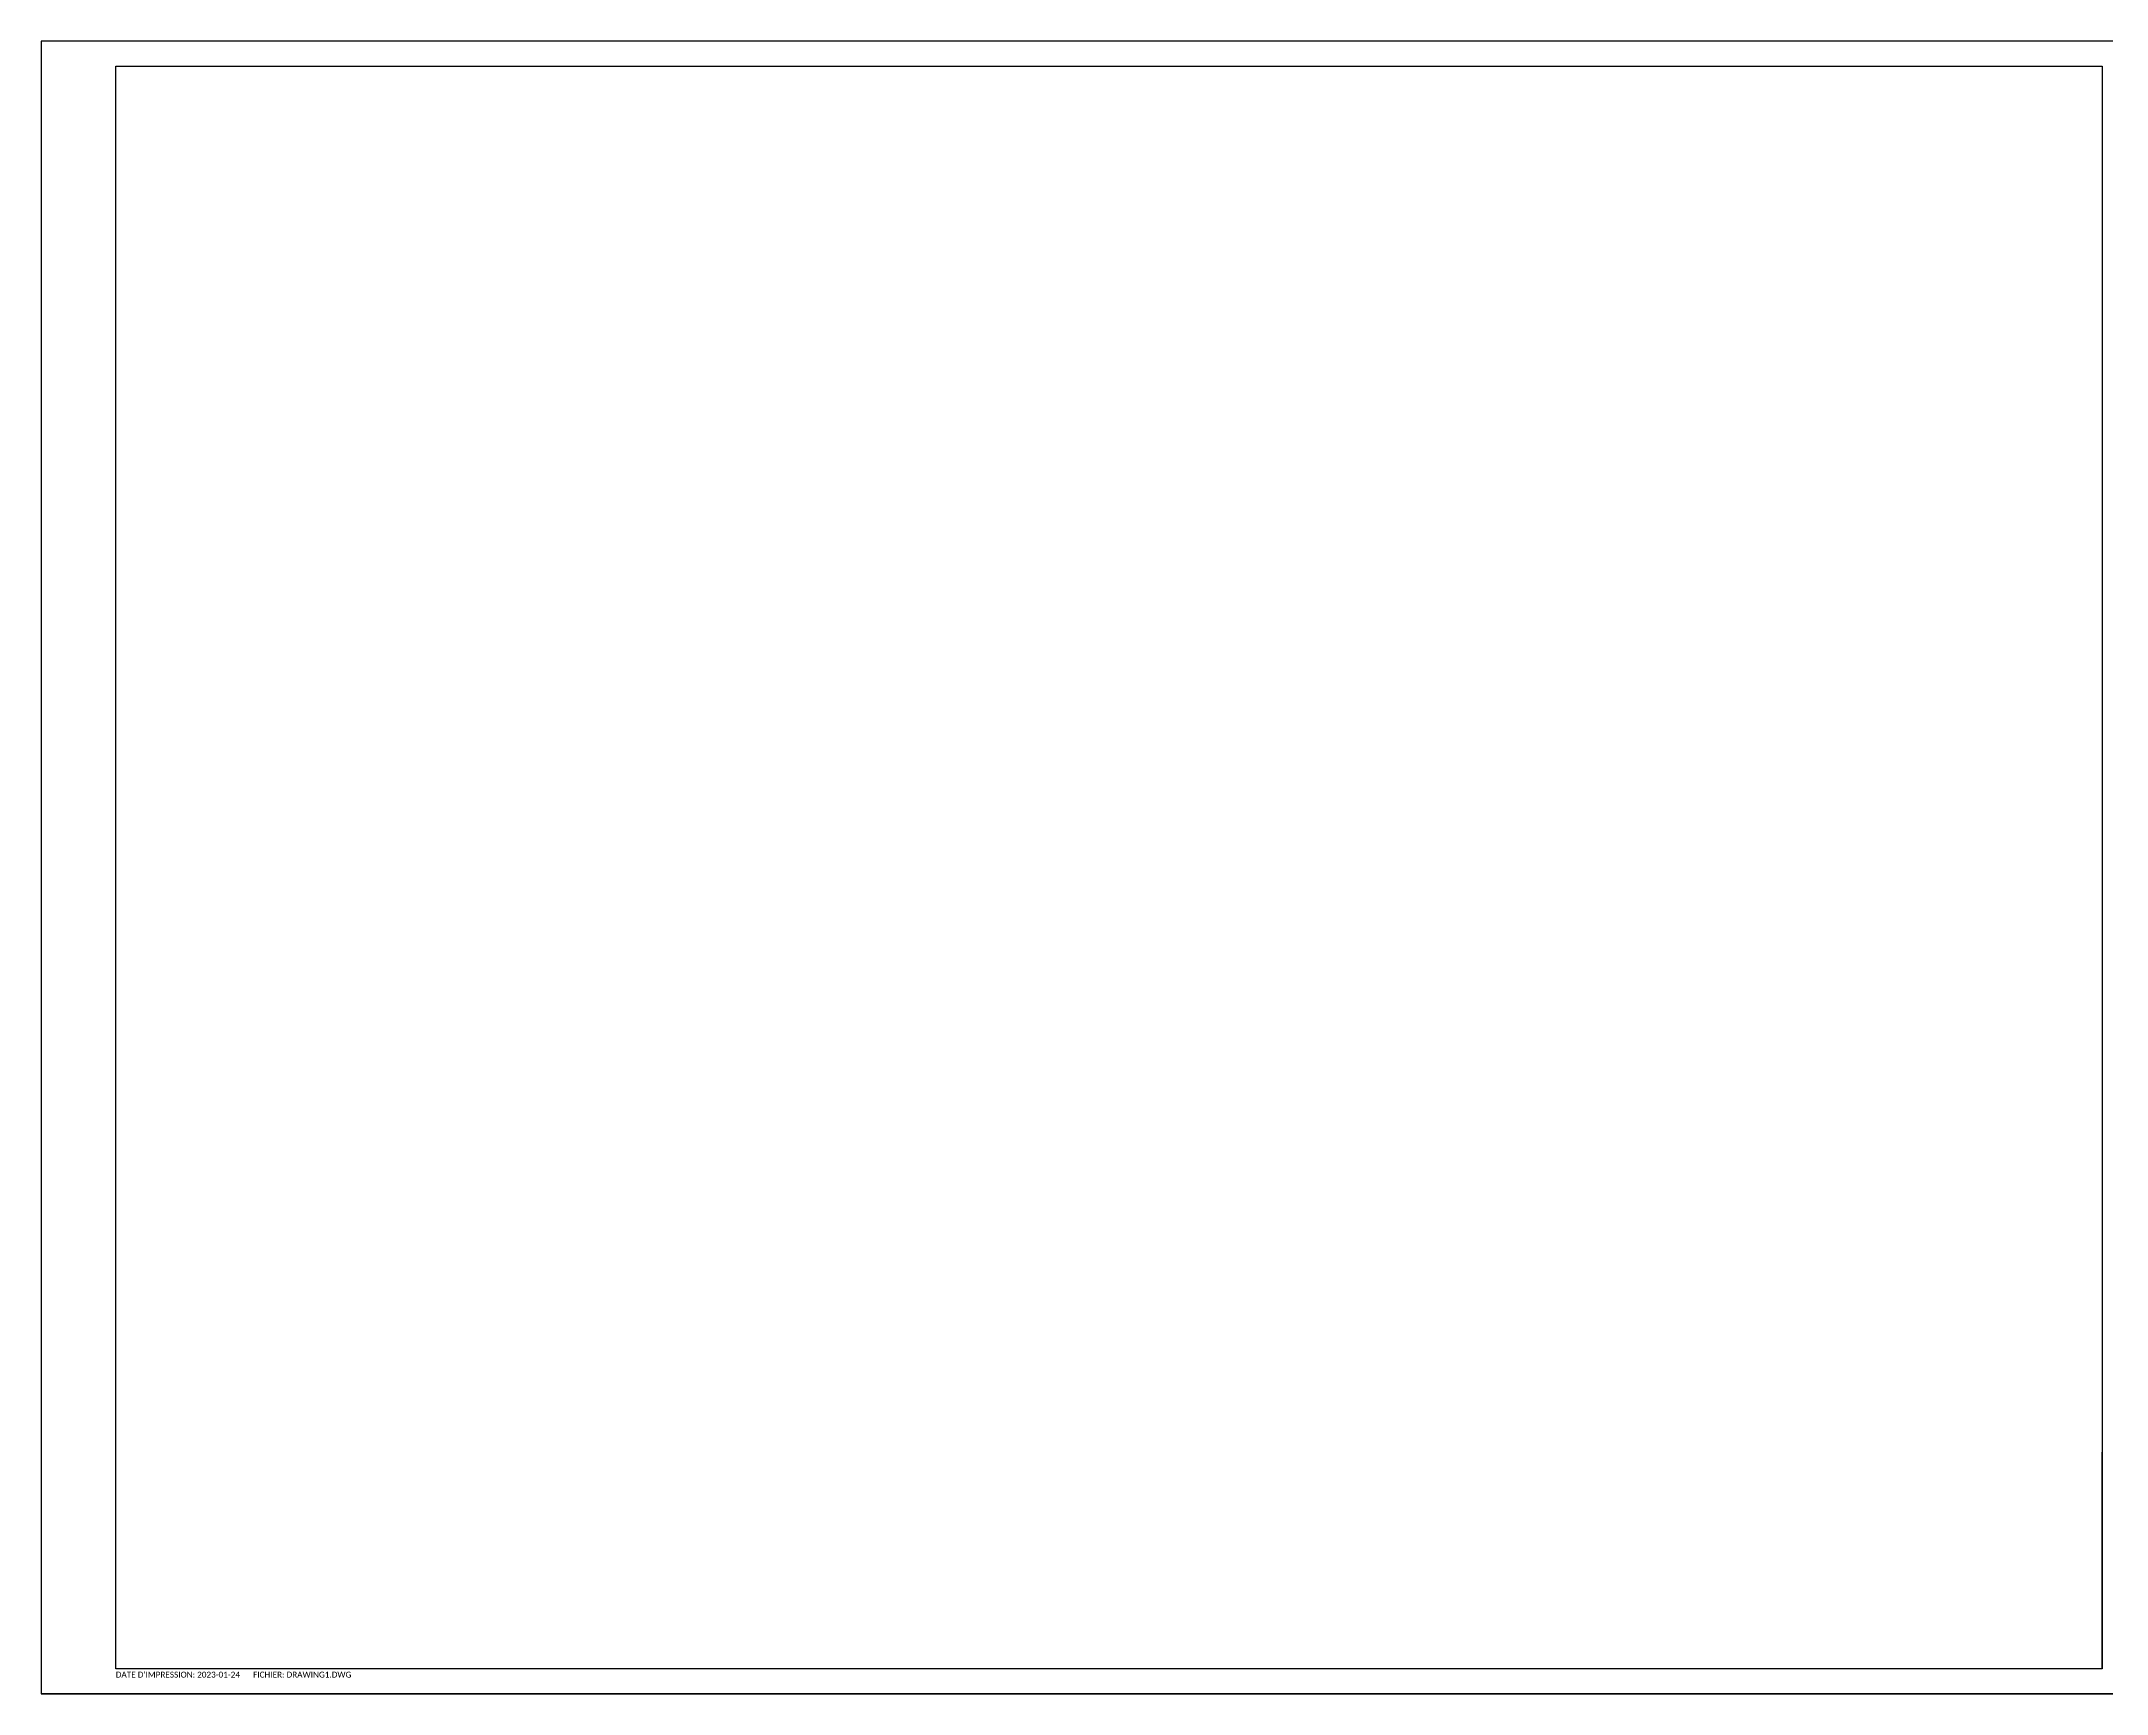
# Paper-space layout 'A0-METRIQUE' of a CAD drawing. Header units: inches. Extents: x 0 to 1657, y 0 to 841.
# Drawn here: x 0 to 1051, y 0 to 841 of the extents above; entities that cross this region are included whole.
import ezdxf

# ---------------------------------------------------------------- set-up
doc = ezdxf.new("R2010")
doc.units = ezdxf.units.IN
doc.header["$LTSCALE"] = 25
doc.header["$MEASUREMENT"] = 0
doc.layers.add('CARTOUCHE', color=7, linetype='Continuous')
doc.styles.add('Cartouche', font='calibri.ttf')

psp = doc.layouts.new('A0-METRIQUE')

# ---------------------------------------------------------------- linework, layer by layer
at = {"layer": 'CARTOUCHE', "linetype": 'Continuous', "ltscale": 25}
for p, q in [((1189, 841), (0, 841)), ((1189, 0), (0, 0))]:
    psp.add_line(p, q, dxfattribs=at)
at = {"layer": 'CARTOUCHE'}
psp.add_line((1048.9, 12.6), (1048.9, 122.9), dxfattribs=at)
at = {"layer": 'CARTOUCHE', "ltscale": 5}
psp.add_lwpolyline([(37.9, 828.4), (1048.9, 828.4), (1048.9, 12.6), (37.9, 12.6)], close=True, dxfattribs=at)
at = {"layer": 'Defpoints'}
psp.add_lwpolyline([(0, 0), (1189, 0), (1189, 841), (0, 841)], close=True, dxfattribs=at)

# ---------------------------------------------------------------- texts
at = {"layer": 'CARTOUCHE', "style": 'Cartouche'}
for s, p in [("DATE D'IMPRESSION: 2023-01-24 ", (37.9, 8.2)), ('FICHIER: DRAWING1.DWG ', (107.8, 8.2))]:
    psp.add_text(s, height=3, dxfattribs=at).set_placement(p)

doc.saveas('drawing.dxf')
